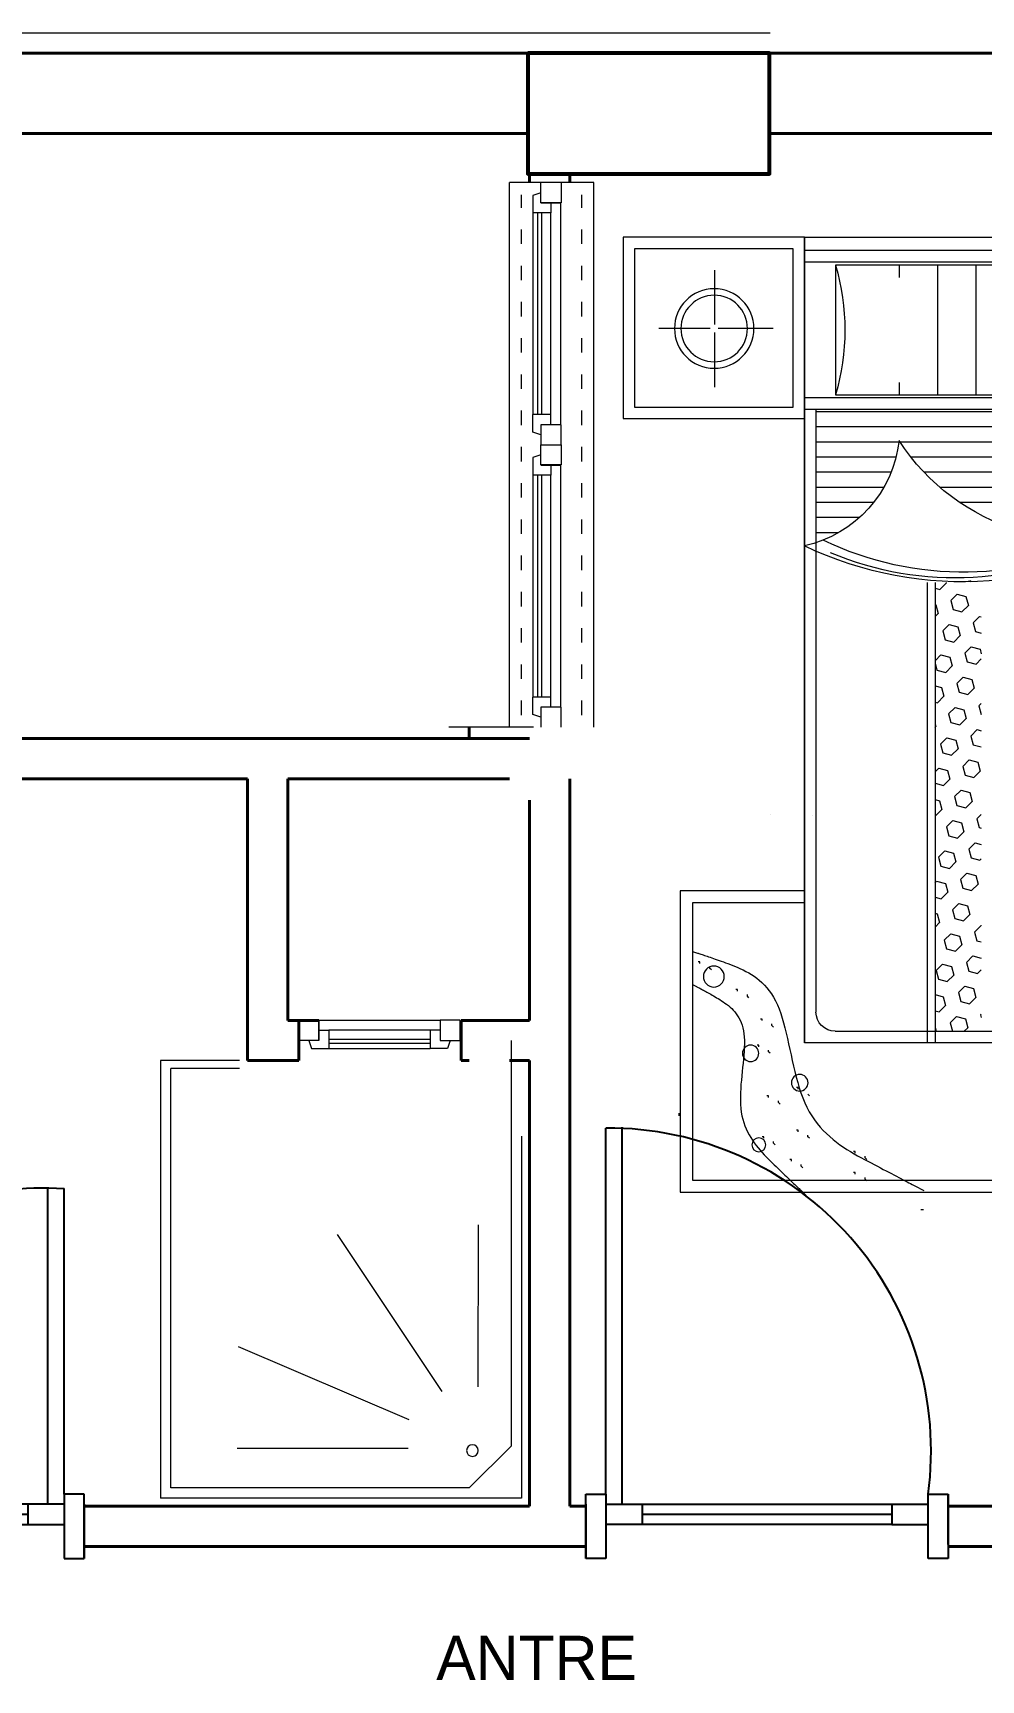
# Model space of a CAD drawing. Header units: millimetres. Extents: x 27 to 3754, y 31 to 1224.
# Drawn here: x 1065.9 to 1301.3, y 814.8 to 1223.8 of the extents above; entities that cross this region are included whole.
import ezdxf

# ---------------------------------------------------------------- set-up
doc = ezdxf.new("R2010")
doc.units = ezdxf.units.MM
doc.linetypes.add('ACAD_ISO03W100', pattern=[30, 12, -18])
for name, color, linetype, lineweight in [('cam', 130, 'Continuous', 5), ('duvar_40', 255, 'Continuous', 40), ('forniture', 253, 'Continuous', 9), ('KOLON50', 70, 'Continuous', 53), ('PARSEL', 51, 'Continuous', 0), ('S_KAPI_25', 144, 'Continuous', 25), ('TEF', 253, 'Continuous', 13), ('yazı', 255, 'Continuous', 20)]:
    doc.layers.add(name, color=color, linetype=linetype, lineweight=lineweight)
doc.layers.add('PENCERE', color=1, linetype='Continuous')
doc.styles.get("Standard").update_dxf_attribs({"font": 'EtrFont'})

# ---------------------------------------------------------------- blocks, each defined once
blk = doc.blocks.new('b19')
at = {"layer": 'cam'}
for p, q in [((1191.262224, 1129.034447), (1191.262224, 1179.141887)), ((1192.262224, 1129.034447), (1192.262224, 1179.141887)), ((1191.262224, 1058.926318), (1191.262224, 1114.034791)), ((1192.262224, 1058.926318), (1192.262224, 1114.034791))]:
    blk.add_line(p, q, dxfattribs=at)
at = {"layer": 'duvar_40'}
for p, q in [((1189.182936, 1188.809702), (1189.182936, 1186.641887)), ((1199.182936, 1188.809702), (1199.182936, 1186.641887)), ((1174.182936, 1051.426318), (1174.182936, 1048.649696)), ((1174.182936, 1051.426318), (1174.182936, 1048.649696))]:
    blk.add_line(p, q, dxfattribs=at)
at = {"layer": 'PENCERE', "color": 134, "linetype": 'Continuous', "lineweight": 18}
for p, q in [((1184.179948, 1051.426318), (1184.179948, 1186.641887)), ((1205.179948, 1186.641887), (1184.179948, 1186.641887)), ((1189.179948, 1186.644596), (1188.179948, 1186.644596)), ((1205.179948, 1051.426318), (1205.179948, 1186.641887)), ((1190.012224, 1179.141887), (1190.012224, 1129.034447)), ((1194.512224, 1129.034447), (1194.512224, 1179.141887)), ((1196.980748, 1126.534447), (1196.980748, 1181.641887)), ((1192.012224, 1121.534447), (1197.012224, 1121.534447)), ((1196.980748, 1056.426318), (1196.980748, 1116.534791)), ((1190.012224, 1114.034791), (1190.012224, 1058.926318)), ((1194.512224, 1058.926318), (1194.512224, 1114.034791)), ((1190.179948, 1051.426318), (1169.179948, 1051.426318)), ((1190.179948, 1051.426318), (1169.179948, 1051.426318))]:
    blk.add_line(p, q, dxfattribs=at)
at = {"layer": 'PENCERE', "color": 134, "linetype": 'ACAD_ISO03W100', "lineweight": 18, "ltscale": 0.3}
for p, q in [((1187.179948, 1054.426318), (1187.179948, 1183.644596)), ((1202.179948, 1054.426318), (1202.179948, 1183.644596))]:
    blk.add_line(p, q, dxfattribs=at)
at = {"layer": 'PENCERE', "color": 134, "linetype": 'Continuous', "lineweight": 18, "flags": 128}
for points in [[(1197.012224, 1186.641887), (1197.012224, 1181.641887), (1192.012224, 1181.641887), (1192.012224, 1186.641887)], [(1192.012224, 1181.641887), (1192.012224, 1186.641887)], [(1192.012224, 1184.141887), (1190.012224, 1183.471482)], [(1190.012224, 1183.471482), (1190.012224, 1179.141887)], [(1194.512224, 1179.141887), (1190.012224, 1179.141887)], [(1192.012224, 1181.641887), (1197.012224, 1181.641887)], [(1194.512224, 1181.641887), (1194.512224, 1179.141887)], [(1194.512224, 1129.034447), (1190.012224, 1129.034447)], [(1190.012224, 1124.704851), (1190.012224, 1129.034447)], [(1194.512224, 1126.534447), (1194.512224, 1129.034447)], [(1192.012224, 1124.034447), (1190.012224, 1124.704851)], [(1192.012224, 1126.534447), (1192.012224, 1121.534447)], [(1197.012224, 1121.534447), (1197.012224, 1126.534447), (1192.012224, 1126.534447), (1192.012224, 1121.534447)], [(1197.012224, 1121.534791), (1197.012224, 1116.534791), (1192.012224, 1116.534791), (1192.012224, 1121.534791)], [(1192.012224, 1116.534791), (1192.012224, 1121.534791)], [(1194.512224, 1058.926318), (1190.012224, 1058.926318)], [(1190.012224, 1054.596722), (1190.012224, 1058.926318)], [(1192.012224, 1056.426318), (1192.012224, 1051.426318)], [(1197.012224, 1051.426318), (1197.012224, 1056.426318), (1192.012224, 1056.426318), (1192.012224, 1051.426318)], [(1192.012224, 1056.426318), (1192.012224, 1051.426318)], [(1197.012224, 1051.426318), (1197.012224, 1056.426318), (1192.012224, 1056.426318), (1192.012224, 1051.426318)], [(1194.512224, 1056.426318), (1194.512224, 1058.926318)], [(1192.012224, 1053.926318), (1190.012224, 1054.596722)], [(1192.012224, 1053.926318), (1190.012224, 1054.596722)]]:
    blk.add_lwpolyline(points, dxfattribs=at)
blk = doc.blocks.new('b20')
at = {"layer": 'TEF'}
for p, q in [((1184.590936, 973.681172), (1184.590936, 872.955389)), ((1097.549392, 968.649696), (1097.549392, 859.995389)), ((1117.182936, 968.649696), (1097.549392, 968.649696)), ((1100.141392, 862.587389), (1100.141392, 966.649696)), ((1117.182936, 966.649696), (1100.141392, 966.649696)), ((1187.182936, 949.849349), (1187.182936, 859.995389)), ((1187.182936, 949.815092), (1187.182936, 859.995389)), ((1167.481293, 886.478911), (1141.500337, 925.51574)), ((1176.466291, 887.691781), (1176.504439, 927.915759)), ((1159.337328, 879.428682), (1116.939004, 897.602032)), ((1159.026182, 872.339952), (1116.601627, 872.339952)), ((1184.590936, 872.955389), (1174.222936, 862.587389)), ((1187.182936, 859.995389), (1097.549392, 859.995389)), ((1174.222936, 862.587389), (1100.141392, 862.587389))]:
    blk.add_line(p, q, dxfattribs=at)
blk.add_arc((1175.017079, 871.829496), 1.458, 90, 270, dxfattribs=at)
blk = doc.blocks.new('yujguk')
at = {"layer": 'cam'}
for p, q in [((63695.117094, -8046.291285), (63720.224534, -8046.291285)), ((63695.117094, -8047.291285), (63720.224534, -8047.291285))]:
    blk.add_line(p, q, dxfattribs=at)
at = {"layer": 'PENCERE', "color": 134, "linetype": 'Continuous', "lineweight": 18}
for p, q in [((63720.224534, -8045.041285), (63695.117094, -8045.041285)), ((63727.724534, -8052.041285), (63727.724534, -8047.041285)), ((63692.617094, -8052.009809), (63722.724534, -8052.009809)), ((63695.117094, -8049.541285), (63720.224534, -8049.541285))]:
    blk.add_line(p, q, dxfattribs=at)
at = {"layer": 'PENCERE', "color": 134, "linetype": 'Continuous', "lineweight": 18, "flags": 128}
for points in [[(63687.617094, -8047.041285), (63687.617438, -8047.041285)], [(63692.617094, -8047.041285), (63687.617094, -8047.041285)], [(63687.617094, -8047.041285), (63687.617438, -8047.041285)], [(63690.117094, -8047.041285), (63690.787498, -8045.041285)], [(63690.787498, -8045.041285), (63695.117094, -8045.041285)], [(63695.117094, -8049.541285), (63695.117094, -8045.041285)], [(63720.224534, -8049.541285), (63720.224534, -8045.041285)], [(63724.554129, -8045.041285), (63720.224534, -8045.041285)], [(63727.724534, -8052.041285), (63722.724534, -8052.041285), (63722.724534, -8047.041285), (63727.724534, -8047.041285)], [(63722.724534, -8047.041285), (63722.724534, -8052.041285)], [(63722.724534, -8047.041285), (63727.724534, -8047.041285)], [(63725.224534, -8047.041285), (63724.554129, -8045.041285)], [(63687.617438, -8052.041285), (63687.617094, -8052.041285)], [(63692.617094, -8049.541285), (63695.117094, -8049.541285)], [(63722.724534, -8049.541285), (63720.224534, -8049.541285)]]:
    blk.add_lwpolyline(points, dxfattribs=at)
blk.add_lwpolyline([(63687.617094, -8052.041285), (63692.617094, -8052.041285), (63692.617094, -8047.041285), (63687.617094, -8047.041285)], close=True, dxfattribs=at)
blk = doc.blocks.new('ıu')
at = {"layer": 'forniture'}
for p, q in [((17547.017559, 12661.070401), (17547.712835, 12661.070401)), ((17487.322519, 12581.902031), (17487.322519, 12656.733964)), ((17487.322519, 12656.733964), (17735.268017, 12656.733964)), ((17490.322519, 12584.902031), (17490.322519, 12653.733964)), ((17490.322519, 12653.733964), (17732.268017, 12653.733964)), ((17533.605019, 12653.937357), (17533.198904, 12653.53154)), ((17533.198904, 12653.53154), (17533.198904, 12653.125722)), ((17517.767044, 12650.690797), (17517.360928, 12650.284979)), ((17517.360928, 12650.284979), (17517.360928, 12649.879162)), ((17530.76231, 12651.90827), (17530.356194, 12651.90827)), ((17530.76231, 12652.314087), (17530.76231, 12651.90827)), ((17514.924335, 12648.661709), (17514.518219, 12648.661709)), ((17514.924335, 12649.067527), (17514.924335, 12648.661709)), ((17530.76231, 12646.632601), (17530.356194, 12646.632601)), ((17530.76231, 12647.038419), (17530.76231, 12646.632601)), ((17533.605019, 12648.661689), (17533.198904, 12648.255871)), ((17533.198904, 12648.255871), (17533.198904, 12647.850054)), ((17508.020603, 12642.980223), (17507.614487, 12642.980223)), ((17508.020603, 12643.38604), (17508.020603, 12642.980223)), ((17510.863312, 12645.00931), (17510.457197, 12644.603493)), ((17510.457197, 12644.603493), (17510.457197, 12644.197675)), ((17516.548731, 12641.356932), (17516.142615, 12641.356932)), ((17516.548731, 12641.76275), (17516.548731, 12641.356932)), ((17519.39144, 12643.38602), (17518.985324, 12642.980202)), ((17518.985324, 12642.980202), (17518.985324, 12642.574385)), ((17486.994078, 12637.812777), (17486.994078, 12637.117986)), ((17509.238883, 12633.24052), (17509.238883, 12632.834703)), ((17512.081592, 12634.86379), (17511.675477, 12634.457973)), ((17511.675477, 12634.457973), (17511.675477, 12634.052155)), ((17509.238883, 12632.834703), (17508.832767, 12632.834703)), ((17516.548731, 12630.805595), (17516.142615, 12630.805595)), ((17516.548731, 12631.211412), (17516.548731, 12630.805595)), ((17519.39144, 12632.834682), (17518.985324, 12632.428865)), ((17506.802289, 12620.660075), (17506.802289, 12620.254257)), ((17509.644999, 12622.283345), (17509.238883, 12621.877527)), ((17509.238883, 12621.877527), (17509.238883, 12621.47171)), ((17506.802289, 12620.254257), (17506.396174, 12620.254257)), ((17518.1489, 12419.658247), (17518.1489, 12619.658247)), ((17518.1489, 12619.658247), (17518.1489, 12419.658247)), ((17698.1489, 12619.658247), (17518.1489, 12619.658247)), ((17698.1489, 12619.658247), (17519.8489, 12619.658247)), ((17525.7489, 12616.808247), (17690.5489, 12616.808247)), ((17527.4489, 12616.808247), (17690.5489, 12616.808247)), ((17548.572049, 12505.391992), (17548.572049, 12619.658247)), ((17550.572049, 12505.391992), (17550.572049, 12619.658247)), ((17550.572273, 12615.756483), (17550.854092, 12616.808247)), ((17554.336596, 12614.747835), (17554.888682, 12616.808247)), ((17557.787531, 12616.808247), (17558.683261, 12615.912517)), ((17507.614487, 12613.761136), (17507.208372, 12613.761136)), ((17507.614487, 12614.166953), (17507.614487, 12613.761136)), ((17510.457197, 12615.790223), (17510.051081, 12615.384406)), ((17510.051081, 12615.384406), (17510.051081, 12614.978588)), ((17550.572049, 12615.756418), (17550.572275, 12615.756479)), ((17554.336594, 12614.747831), (17555.927585, 12613.156841)), ((17555.927589, 12613.156841), (17558.100922, 12613.739184)), ((17558.10092, 12613.739188), (17558.683262, 12615.912521)), ((17561.865241, 12612.730536), (17562.050061, 12612.545716)), ((17561.865243, 12612.73054), (17562.050061, 12613.420292)), ((17504.365662, 12608.485447), (17503.959547, 12608.079629)), ((17520.9989, 12462.305016), (17520.9989, 12612.058247)), ((17550.572049, 12611.721829), (17551.580923, 12611.992156)), ((17551.580918, 12611.992155), (17553.171909, 12610.401165)), ((17552.589568, 12608.227836), (17553.17191, 12610.401169)), ((17556.353891, 12607.219189), (17556.936234, 12609.392522)), ((17556.936236, 12609.392518), (17559.10957, 12609.974861)), ((17559.109565, 12609.97486), (17560.700555, 12608.38387)), ((17560.118214, 12606.210541), (17560.700557, 12608.383874)), ((17501.522953, 12606.456359), (17501.116838, 12606.456359)), ((17501.522953, 12606.862177), (17501.522953, 12606.456359)), ((17503.959547, 12608.079629), (17503.959547, 12607.673812)), ((17550.572049, 12607.687239), (17552.58957, 12608.227832)), ((17551.424884, 12603.881166), (17553.598218, 12604.463509)), ((17553.598213, 12604.463509), (17555.189203, 12602.872518)), ((17556.353889, 12607.219185), (17557.944879, 12605.628194)), ((17557.944884, 12605.628195), (17560.118217, 12606.210537)), ((17495.025304, 12601.586487), (17494.619188, 12601.18067)), ((17494.619188, 12601.18067), (17494.619188, 12600.774852)), ((17550.842537, 12601.707833), (17552.433527, 12600.116842)), ((17550.842539, 12601.707837), (17551.424882, 12603.88117)), ((17552.433532, 12600.116843), (17554.606865, 12600.699186)), ((17554.606862, 12600.699189), (17555.189205, 12602.872522)), ((17558.371186, 12599.690542), (17558.953529, 12601.863875)), ((17558.953531, 12601.863871), (17561.126864, 12602.446214)), ((17561.12686, 12602.446214), (17562.050061, 12601.523012)), ((17492.182594, 12599.5574), (17491.776479, 12599.5574)), ((17492.182594, 12599.963217), (17492.182594, 12599.5574)), ((17552.859834, 12594.17919), (17553.442177, 12596.352523)), ((17553.442179, 12596.352519), (17555.615512, 12596.934862)), ((17555.615508, 12596.934862), (17557.206498, 12595.343872)), ((17558.371184, 12599.690538), (17559.962174, 12598.099548)), ((17559.962179, 12598.099548), (17562.050061, 12598.658994)), ((17552.859832, 12594.179186), (17554.450822, 12592.588196)), ((17554.450827, 12592.588196), (17556.62416, 12593.170539)), ((17556.624157, 12593.170542), (17557.2065, 12595.343876)), ((17560.388479, 12592.161891), (17561.979469, 12590.570901)), ((17560.388481, 12592.161895), (17560.970823, 12594.335228)), ((17560.970826, 12594.335225), (17562.050061, 12594.624405)), ((17550.572049, 12590.955617), (17551.695146, 12589.83252)), ((17551.112805, 12587.659191), (17551.695148, 12589.832524)), ((17554.877129, 12586.650543), (17555.459472, 12588.823876)), ((17555.459474, 12588.823873), (17557.632807, 12589.406215)), ((17557.632803, 12589.406215), (17559.223793, 12587.815225)), ((17561.979473, 12590.570901), (17562.050061, 12590.589815)), ((17518.1489, 12584.902031), (17490.322519, 12584.902031)), ((17550.572049, 12587.514291), (17551.112808, 12587.659187)), ((17550.572049, 12583.479701), (17552.121455, 12583.894864)), ((17552.121451, 12583.894863), (17553.712441, 12582.303873)), ((17554.877127, 12586.650539), (17556.468117, 12585.059549)), ((17556.468122, 12585.059549), (17558.641455, 12585.641892)), ((17558.641452, 12585.641896), (17559.223795, 12587.815229)), ((17518.1489, 12581.902031), (17487.322519, 12581.902031)), ((17550.572049, 12579.932913), (17550.956765, 12579.548197)), ((17550.95677, 12579.548197), (17553.130103, 12580.13054)), ((17553.1301, 12580.130544), (17553.712443, 12582.303877)), ((17556.894424, 12579.121896), (17557.476766, 12581.29523)), ((17557.476769, 12581.295226), (17559.650102, 12581.877569)), ((17559.650098, 12581.877568), (17561.241088, 12580.286578)), ((17560.658747, 12578.113249), (17561.24109, 12580.286582)), ((17551.383072, 12573.610544), (17551.965414, 12575.783878)), ((17551.965417, 12575.783874), (17554.13875, 12576.366217)), ((17554.138746, 12576.366216), (17555.729736, 12574.775226)), ((17556.894422, 12579.121892), (17558.485412, 12577.530902)), ((17558.485416, 12577.530903), (17560.658749, 12578.113245)), ((17551.38307, 12573.61054), (17552.97406, 12572.01955)), ((17552.974064, 12572.019551), (17555.147398, 12572.601893)), ((17555.147395, 12572.601897), (17555.729738, 12574.77523)), ((17558.911716, 12571.593246), (17560.502707, 12570.002255)), ((17558.911718, 12571.59325), (17559.494061, 12573.766583)), ((17559.494064, 12573.766579), (17561.667397, 12574.348922)), ((17561.667392, 12574.348922), (17562.050061, 12573.966253)), ((17553.400366, 12566.081898), (17553.982709, 12568.255231)), ((17553.982712, 12568.255227), (17556.156045, 12568.83757)), ((17556.156041, 12568.83757), (17557.747031, 12567.246579)), ((17560.502711, 12570.002256), (17562.050061, 12570.416867)), ((17520.126879, 12563.349952), (17520.126879, 12563.349952)), ((17553.400365, 12566.081894), (17554.991355, 12564.490903)), ((17554.991359, 12564.490904), (17557.164692, 12565.073247)), ((17557.16469, 12565.07325), (17557.747033, 12567.246583)), ((17560.929011, 12564.064599), (17562.050061, 12562.943549)), ((17560.929013, 12564.064603), (17561.511356, 12566.237936)), ((17561.511359, 12566.237932), (17562.050061, 12566.382277)), ((17509.684834, 12562.886365), (17509.684834, 12562.886365)), ((17550.572049, 12563.306753), (17550.644693, 12563.326218)), ((17550.572049, 12559.272164), (17551.65334, 12559.561895)), ((17550.644689, 12563.326218), (17552.235679, 12561.735228)), ((17551.653338, 12559.561898), (17552.235681, 12561.735232)), ((17555.417661, 12558.553251), (17556.000004, 12560.726584)), ((17556.000007, 12560.72658), (17558.17334, 12561.308923)), ((17558.173335, 12561.308923), (17559.764326, 12559.717933)), ((17559.181985, 12557.544604), (17559.764327, 12559.717937)), ((17550.572049, 12555.237574), (17552.661988, 12555.797571)), ((17552.661983, 12555.797571), (17554.252974, 12554.206581)), ((17555.417659, 12558.553247), (17557.00865, 12556.962257)), ((17557.008654, 12556.962257), (17559.181987, 12557.5446)), ((17550.572049, 12552.376154), (17551.497298, 12551.450905)), ((17551.497302, 12551.450905), (17553.670635, 12552.033248)), ((17553.670633, 12552.033252), (17554.252976, 12554.206585)), ((17557.434956, 12551.024604), (17558.017299, 12553.197937)), ((17558.017301, 12553.197934), (17560.190635, 12553.780277)), ((17560.19063, 12553.780276), (17561.78162, 12552.189286)), ((17561.199279, 12550.015957), (17561.781622, 12552.18929)), ((17551.923604, 12545.513252), (17552.505947, 12547.686585)), ((17552.50595, 12547.686582), (17554.679283, 12548.268925)), ((17554.679278, 12548.268924), (17556.270268, 12546.677934)), ((17557.434954, 12551.0246), (17559.025944, 12549.43361)), ((17559.025949, 12549.43361), (17561.199282, 12550.015953)), ((17551.923602, 12545.513248), (17553.514593, 12543.922258)), ((17553.514597, 12543.922258), (17555.68793, 12544.504601)), ((17555.687927, 12544.504605), (17556.27027, 12546.677938)), ((17559.452249, 12543.495954), (17561.043239, 12541.904963)), ((17559.452251, 12543.495958), (17560.034594, 12545.669291)), ((17560.034596, 12545.669287), (17562.050061, 12546.209329)), ((17550.572049, 12541.35345), (17550.758917, 12541.166582)), ((17550.572049, 12540.469179), (17550.758918, 12541.166586)), ((17553.940899, 12537.984606), (17554.523242, 12540.157939)), ((17554.523244, 12540.157935), (17556.696577, 12540.740278)), ((17556.696573, 12540.740278), (17558.287563, 12539.149287)), ((17557.705222, 12536.975958), (17558.287565, 12539.149291)), ((17561.043244, 12541.904964), (17562.050061, 12542.17474)), ((17550.572049, 12535.064626), (17551.185226, 12535.228926)), ((17551.185221, 12535.228926), (17552.776211, 12533.637935)), ((17553.940897, 12537.984602), (17555.531887, 12536.393611)), ((17555.531892, 12536.393612), (17557.705225, 12536.975955)), ((17561.469544, 12535.967307), (17562.050061, 12535.386789)), ((17561.469546, 12535.967311), (17562.050061, 12538.133824)), ((17550.572049, 12531.030036), (17552.193873, 12531.464603)), ((17552.19387, 12531.464606), (17552.776213, 12533.637939)), ((17555.958194, 12530.455959), (17556.540537, 12532.629292)), ((17556.540539, 12532.629288), (17558.713872, 12533.211631)), ((17558.713868, 12533.211631), (17560.304858, 12531.620641)), ((17559.722517, 12529.447311), (17560.30486, 12531.620645)), ((17550.572049, 12525.411885), (17551.029185, 12527.11794)), ((17551.029187, 12527.117936), (17553.20252, 12527.700279)), ((17553.202516, 12527.700279), (17554.793506, 12526.109289)), ((17555.958192, 12530.455955), (17557.549182, 12528.864965)), ((17557.549187, 12528.864965), (17559.72252, 12529.447308)), ((17550.572049, 12524.819394), (17552.03783, 12523.353613)), ((17552.037835, 12523.353613), (17554.211168, 12523.935956)), ((17554.211165, 12523.93596), (17554.793508, 12526.109293)), ((17557.975487, 12522.927308), (17559.566477, 12521.336318)), ((17557.975489, 12522.927312), (17558.557831, 12525.100645)), ((17558.557834, 12525.100642), (17560.731167, 12525.682984)), ((17560.731163, 12525.682984), (17562.050061, 12524.364086)), ((17561.739812, 12521.918665), (17562.050061, 12523.076531)), ((17552.464137, 12517.41596), (17553.046479, 12519.589293)), ((17553.046482, 12519.58929), (17555.219815, 12520.171633)), ((17555.219811, 12520.171632), (17556.810801, 12518.580642)), ((17556.22846, 12516.407313), (17556.810803, 12518.580646)), ((17559.566481, 12521.336318), (17561.739814, 12521.918661)), ((17552.464135, 12517.415956), (17554.055125, 12515.824966)), ((17554.055129, 12515.824966), (17556.228463, 12516.407309)), ((17559.992781, 12515.398661), (17561.583772, 12513.807671)), ((17559.992783, 12515.398665), (17560.575126, 12517.571999)), ((17560.575129, 12517.571995), (17562.050061, 12517.967202)), ((17550.572049, 12513.79669), (17551.299449, 12513.06929)), ((17550.572049, 12510.857088), (17550.717111, 12510.895957)), ((17550.717108, 12510.895961), (17551.299451, 12513.069294)), ((17554.481431, 12509.887313), (17555.063774, 12512.060647)), ((17555.063777, 12512.060643), (17557.23711, 12512.642986)), ((17557.237106, 12512.642985), (17558.828096, 12511.051995)), ((17558.245755, 12508.878666), (17558.828098, 12511.051999)), ((17561.583776, 12513.807672), (17562.050061, 12513.932612)), ((17550.572049, 12506.822498), (17551.725758, 12507.131634)), ((17551.725754, 12507.131634), (17553.316744, 12505.540643)), ((17554.48143, 12509.887309), (17556.07242, 12508.296319)), ((17556.072424, 12508.29632), (17558.245757, 12508.878662)), ((17553.28226, 12505.411944), (17553.316746, 12505.540647)), ((17558.806967, 12504.994449), (17559.254405, 12505.114339)), ((17559.2544, 12505.114339), (17559.454735, 12504.914004)), ((17526.622189, 12493.01594), (17520.9989, 12493.01594)), ((17531.795651, 12489.26594), (17520.9989, 12489.26594)), ((17535.309776, 12485.51594), (17520.9989, 12485.51594)), ((17537.838253, 12481.76594), (17520.9989, 12481.76594)), ((17664.519551, 12481.76594), (17551.778249, 12481.76594)), ((17659.59765, 12485.51594), (17556.70015, 12485.51594)), ((17539.648296, 12478.01594), (17520.9989, 12478.01594)), ((17668.460013, 12478.01594), (17547.837787, 12478.01594)), ((17540.873181, 12474.26594), (17520.9989, 12474.26594)), ((17671.6978, 12474.26594), (17544.6, 12474.26594)), ((17541.584548, 12470.51594), (17520.9989, 12470.51594)), ((17674.386736, 12470.51594), (17541.911064, 12470.51594)), ((17695.2989, 12466.76594), (17520.9989, 12466.76594)), ((17473.112247, 12419.658247), (17473.112247, 12464.658247)), ((17473.112247, 12464.658247), (17518.1489, 12464.658247)), ((17475.962247, 12422.508247), (17475.962247, 12461.808247)), ((17475.962247, 12461.808247), (17515.2989, 12461.808247)), ((17515.2989, 12461.808247), (17515.2989, 12422.508247)), ((17518.1489, 12464.658247), (17518.1489, 12419.658247)), ((17518.1489, 12462.305016), (17698.1489, 12462.305016)), ((17695.2989, 12463.01594), (17520.9989, 12463.01594)), ((17518.1489, 12459.455016), (17698.1489, 12459.455016)), ((17525.874715, 12426.60969), (17525.874715, 12458.80969)), ((17525.874715, 12458.80969), (17604.144529, 12458.80969)), ((17541.679666, 12455.736412), (17541.679666, 12458.80969)), ((17551.204691, 12426.60969), (17551.204691, 12458.80969)), ((17560.729695, 12426.60969), (17560.729695, 12458.80969)), ((17495.800251, 12443.285825), (17495.800251, 12456.865038)), ((17494.759737, 12442.331813), (17481.952595, 12442.331813)), ((17495.800251, 12427.798587), (17495.800251, 12441.349698)), ((17510.333477, 12442.331813), (17496.700719, 12442.331813)), ((17541.679666, 12426.60969), (17541.679666, 12429.682968)), ((17518.1489, 12425.742197), (17698.1489, 12425.742197)), ((17604.144529, 12426.60969), (17525.874715, 12426.60969)), ((17515.2989, 12422.508247), (17475.962247, 12422.508247)), ((17518.1489, 12422.892197), (17698.1489, 12422.892197)), ((17518.1489, 12419.658247), (17473.112247, 12419.658247)), ((17518.1489, 12419.658247), (17698.1489, 12419.658247))]:
    blk.add_line(p, q, dxfattribs=at)
for points in [[(17490.322519, 12605.156434, 0), (17490.322519, 12605.156434, 0), (17491.170186, 12605.599817, 0), (17491.303702, 12605.669676, 0), (17491.449987, 12605.746346, 0), (17491.609094, 12605.829987, 0), (17491.781076, 12605.920758, 0), (17491.965986, 12606.018819, 0), (17492.163878, 12606.124331, 0), (17492.374805, 12606.237452, 0), (17492.598821, 12606.358344, 0), (17492.835978, 12606.487165, 0), (17493.086331, 12606.624076, 0), (17493.349933, 12606.769237, 0), (17493.626836, 12606.922807, 0), (17493.917095, 12607.084946, 0), (17494.220763, 12607.255815, 0), (17494.537892, 12607.435573, 0), (17494.868538, 12607.62438, 0), (17495.212751, 12607.822396, 0), (17495.570588, 12608.02978, 0), (17495.942099, 12608.246694, 0), (17496.32734, 12608.473295, 0), (17496.725878, 12608.710012, 0), (17497.135344, 12608.958334, 0), (17497.552885, 12609.22002, 0), (17497.975647, 12609.496825, 0), (17498.400775, 12609.790509, 0), (17498.825415, 12610.102827, 0), (17499.246715, 12610.435538, 0), (17499.661819, 12610.790398, 0), (17500.067874, 12611.169165, 0), (17500.462026, 12611.573596, 0), (17500.841421, 12612.005449, 0), (17501.203205, 12612.46648, 0), (17501.544525, 12612.958448, 0), (17501.862525, 12613.483109, 0), (17502.154353, 12614.04222, 0), (17502.417155, 12614.63754, 0), (17502.648076, 12615.270824, 0), (17502.844262, 12615.943832, 0), (17503.002861, 12616.658319, 0), (17503.121016, 12617.416043, 0), (17503.197107, 12618.217827, 0), (17503.234433, 12619.06075, 0), (17503.237525, 12619.940959, 0), (17503.210915, 12620.8546, 0), (17503.159135, 12621.797817, 0), (17503.086714, 12622.766756, 0), (17502.998186, 12623.757563, 0), (17502.898081, 12624.766383, 0), (17502.79093, 12625.789362, 0), (17502.681265, 12626.822646, 0), (17502.573617, 12627.862379, 0), (17502.472517, 12628.904708, 0), (17502.382497, 12629.945778, 0), (17502.308089, 12630.981734, 0), (17502.253822, 12632.008723, 0), (17502.22423, 12633.02289, 0), (17502.223842, 12634.020379, 0), (17502.257191, 12634.997338, 0), (17502.328808, 12635.94991, 0), (17502.443224, 12636.874243, 0), (17502.603714, 12637.767288, 0), (17502.808526, 12638.629225, 0), (17503.054651, 12639.461041, 0), (17503.339083, 12640.263723, 0), (17503.658811, 12641.038258, 0), (17504.010829, 12641.785632, 0), (17504.392128, 12642.506832, 0), (17504.7997, 12643.202846, 0), (17505.230536, 12643.874659, 0), (17505.681628, 12644.523259, 0), (17506.149968, 12645.149632, 0), (17506.632548, 12645.754766, 0), (17507.126359, 12646.339647, 0), (17507.628393, 12646.905261, 0), (17508.135643, 12647.452596, 0), (17508.645099, 12647.982639, 0), (17509.153753, 12648.496376, 0), (17509.658598, 12648.994794, 0), (17510.156624, 12649.47888, 0), (17510.644825, 12649.949621, 0), (17511.120651, 12650.407799, 0), (17511.5834, 12650.853385, 0), (17512.032829, 12651.286145, 0), (17512.468693, 12651.705843, 0), (17512.89075, 12652.112246, 0), (17513.298757, 12652.505121, 0), (17513.692471, 12652.884232, 0), (17514.071649, 12653.249346, 0), (17514.436047, 12653.600229, 0), (17514.785422, 12653.936646, 0), (17515.119532, 12654.258364, 0), (17515.438133, 12654.565148, 0), (17515.740981, 12654.856765, 0), (17516.027835, 12655.132979, 0), (17516.298451, 12655.393558, 0), (17516.552585, 12655.638266, 0), (17516.789994, 12655.86687, 0), (17517.010436, 12656.079136, 0), (17517.213668, 12656.27483, 0), (17518.579242, 12657.589756, 0), (17518.579242, 12657.589756, 0)], [(17490.322519, 12596.987894, 0), (17490.322519, 12596.987894, 0), (17491.550236, 12597.384426, 0), (17491.74363, 12597.44691, 0), (17491.955609, 12597.515528, 0), (17492.186345, 12597.590465, 0), (17492.436006, 12597.671905, 0), (17492.704764, 12597.760035, 0), (17492.992788, 12597.855039, 0), (17493.300248, 12597.957103, 0), (17493.627315, 12598.066413, 0), (17493.974157, 12598.183152, 0), (17494.340947, 12598.307508, 0), (17494.727853, 12598.439665, 0), (17495.135046, 12598.579808, 0), (17495.562695, 12598.728123, 0), (17496.010971, 12598.884795, 0), (17496.480045, 12599.050009, 0), (17496.970085, 12599.223951, 0), (17497.481262, 12599.406806, 0), (17498.013747, 12599.598759, 0), (17498.567709, 12599.799996, 0), (17499.143318, 12600.010702, 0), (17499.740238, 12600.231528, 0), (17500.356107, 12600.464988, 0), (17500.988057, 12600.714063, 0), (17501.633219, 12600.981732, 0), (17502.288724, 12601.270975, 0), (17502.951705, 12601.584773, 0), (17503.619293, 12601.926105, 0), (17504.288619, 12602.297952, 0), (17504.956814, 12602.703293, 0), (17505.621012, 12603.145109, 0), (17506.278342, 12603.626379, 0), (17506.925937, 12604.150084, 0), (17507.560928, 12604.719203, 0), (17508.180447, 12605.336717, 0), (17508.781625, 12606.005606, 0), (17509.361594, 12606.728849, 0), (17509.917486, 12607.509428, 0), (17510.446431, 12608.350321, 0), (17510.945562, 12609.254508, 0), (17511.41201, 12610.224971, 0), (17511.844069, 12611.263131, 0), (17512.24468, 12612.364179, 0), (17512.617949, 12613.52175, 0), (17512.967979, 12614.729476, 0), (17513.298876, 12615.980993, 0), (17513.614742, 12617.269932, 0), (17513.919683, 12618.589929, 0), (17514.217802, 12619.934616, 0), (17514.513204, 12621.297627, 0), (17514.809994, 12622.672597, 0), (17515.112275, 12624.053159, 0), (17515.424151, 12625.432946, 0), (17515.749728, 12626.805592, 0), (17516.093109, 12628.164731, 0), (17516.458399, 12629.503996, 0), (17516.849702, 12630.817022, 0), (17517.271123, 12632.097442, 0), (17517.726764, 12633.338889, 0), (17518.220732, 12634.534997, 0), (17518.757129, 12635.679401, 0), (17519.338806, 12636.767182, 0), (17519.963589, 12637.79922, 0), (17520.628051, 12638.777842, 0), (17521.328764, 12639.705375, 0), (17522.062299, 12640.584148, 0), (17522.82523, 12641.416488, 0), (17523.614128, 12642.204722, 0), (17524.425565, 12642.951179, 0), (17525.256113, 12643.658186, 0), (17526.102345, 12644.328071, 0), (17526.960833, 12644.963161, 0), (17527.828148, 12645.565784, 0), (17528.700864, 12646.138267, 0), (17529.575551, 12646.682939, 0), (17530.448783, 12647.202128, 0), (17531.31713, 12647.698159, 0), (17532.177167, 12648.173363, 0), (17533.025463, 12648.630065, 0), (17533.858593, 12649.070594, 0), (17534.673127, 12649.497278, 0), (17535.46615, 12649.912024, 0), (17536.236791, 12650.315065, 0), (17536.984692, 12650.706213, 0), (17537.709495, 12651.08528, 0), (17538.41084, 12651.45208, 0), (17539.08837, 12651.806424, 0), (17539.741726, 12652.148125, 0), (17540.370549, 12652.476996, 0), (17540.974481, 12652.792849, 0), (17541.553163, 12653.095497, 0), (17542.106238, 12653.384751, 0), (17542.633345, 12653.660426, 0), (17543.134128, 12653.922332, 0), (17543.608227, 12654.170283, 0), (17544.055284, 12654.404091, 0), (17544.47494, 12654.623569, 0), (17544.866837, 12654.828529, 0), (17545.230616, 12655.018783, 0), (17545.565919, 12655.194145, 0), (17547.818599, 12656.372283, 0), (17547.818599, 12656.372283, 0)]]:
    blk.add_polyline3d(points, dxfattribs=at)
for centre, radius in [((17506.802289, 12645.00931), 1.722347), ((17516.954846, 12629.588122), 2.06935), ((17504.771778, 12622.283345), 2.029087), ((17495.638303, 12603.216725), 2.599219), ((17495.730228, 12442.317761), 9.861729), ((17495.730228, 12442.317761), 8.253575)]:
    blk.add_circle(centre, radius, dxfattribs=at)
for centre, radius, start, end in [((17525.809276, 12611.99787), 4.810755, 90.719097, 179.280903), ((17557.497459, 12413.822336), 91.392758, 56.343183, 115.502058), ((17557.699758, 12422.193092), 80.638797, 62.847407, 115.662677), ((17555.43108, 12424.909419), 79.324109, 60.493287, 112.853014), ((17511.534906, 12466.758054), 30.283704, 6.314212, 77.384862), ((17586.358794, 12441.483755), 53.08925, 65.767339, 147.397452), ((17470.674715, 12442.70969), 57.5, 343.739795, 16.260205)]:
    blk.add_arc(centre, radius, start, end, dxfattribs=at)
blk = doc.blocks.new('ıo')
at = {"layer": 'S_KAPI_25'}
for p, q in [((-14691.31085, 177.022359), (-14675.31085, 177.022359)), ((-14687.81085, 177.022359), (-14691.31085, 177.022359)), ((-14691.31085, 172.022359), (-14691.31085, 177.022359)), ((-14677.81085, 177.022359), (-14687.81085, 177.022359)), ((-14677.81085, 177.022359), (-14675.31085, 177.022359)), ((-14675.31085, 177.022359), (-14675.31085, 172.022359)), ((-14675.31085, 172.022359), (-14691.31085, 172.022359)), ((-14682.81085, 163.022359), (-14682.81085, 172.022359)), ((-14677.81085, 172.022359), (-14677.81085, 163.022359)), ((-14675.31085, 172.022359), (-14584.410389, 172.022359)), ((-14677.81085, 168.022359), (-14584.212815, 168.022359)), ((-14682.81085, 101.022359), (-14682.81085, 163.022359)), ((-14677.81085, 163.022359), (-14682.81085, 163.022359)), ((-14680.31085, 163.022359), (-14680.31085, 101.022359)), ((-14677.81085, 163.022359), (-14677.81085, 101.022359)), ((-14682.81085, 101.022359), (-14682.81085, 92.022359)), ((-14677.81085, 101.022359), (-14682.81085, 101.022359)), ((-14677.81085, 101.022359), (-14677.81085, 92.022359)), ((-14691.31085, 92.022359), (-14675.31085, 92.022359)), ((-14691.31085, 87.022359), (-14691.31085, 92.022359)), ((-14675.31085, 92.022359), (-14675.31085, 87.022359)), ((-14675.31085, 87.022359), (-14691.31085, 87.022359)), ((-14687.81085, 87.022359), (-14691.31085, 87.022359)), ((-14687.81085, 87.022359), (-14677.81085, 87.022359)), ((-14677.81085, 87.022359), (-14675.31085, 87.022359))]:
    blk.add_line(p, q, dxfattribs=at)
blk.add_arc((-14664.59261, 171.486784), 80.18401, 262.318249, 0.3827, dxfattribs=at)
blk = doc.blocks.new('ty')
at = {"layer": 'S_KAPI_25'}
for p, q in [((-14960.10416, 17.716078), (-14960.10416, 33.716078)), ((-14960.10416, 30.216078), (-14960.10416, 33.716078)), ((-14960.10416, 33.716078), (-14955.10416, 33.716078)), ((-14955.10416, 33.716078), (-14955.10416, 17.716078)), ((-14885.10416, 17.716078), (-14885.10416, 33.716078)), ((-14885.10416, 33.716078), (-14880.10416, 33.716078)), ((-14880.10416, 33.716078), (-14880.10416, 17.716078)), ((-14880.10416, 30.216078), (-14880.10416, 33.716078)), ((-14960.10416, 30.216078), (-14960.10416, 20.216078)), ((-14880.10416, 20.216078), (-14880.10416, 30.216078)), ((-14946.10416, 25.216078), (-14955.10416, 25.216078)), ((-14946.10416, 25.216078), (-14894.10416, 25.216078)), ((-14946.10416, 20.216078), (-14946.10416, 25.216078)), ((-14894.10416, 25.216078), (-14885.10416, 25.216078)), ((-14894.10416, 20.216078), (-14894.10416, 25.216078)), ((-14894.10416, 22.716078), (-14946.10416, 22.716078)), ((-14960.10416, 20.216078), (-14960.10416, 17.716078)), ((-14955.10416, 17.716078), (-14960.10416, 17.716078)), ((-14946.10416, 20.216078), (-14955.10416, 20.216078)), ((-14894.10416, 20.216078), (-14946.10416, 20.216078)), ((-14885.10416, 20.216078), (-14894.10416, 20.216078)), ((-14889.10416, 20.216078), (-14889.10416, -58.381957)), ((-14885.10416, 17.716078), (-14885.10416, -58.184383)), ((-14880.10416, 17.716078), (-14885.10416, 17.716078)), ((-14880.10416, 20.216078), (-14880.10416, 17.716078))]:
    blk.add_line(p, q, dxfattribs=at)
blk.add_arc((-14890.125612, 7.41388), 65.790174, 170.990876, 274.377372, dxfattribs=at)

msp = doc.modelspace()

# ---------------------------------------------------------------- linework, layer by layer
at = {"layer": 'duvar_40'}
for p, q in [((1188.73, 1218.81), (955.2, 1218.81)), ((1569.18, 1218.81), (1248.73, 1218.81)), ((1188.73, 1198.81), (955.2, 1198.81)), ((1569.18, 1198.81), (1248.73, 1198.81)), ((889.18, 1048.65), (1189.18, 1048.65)), ((889.18, 1038.65), (1119.18, 1038.65)), ((1119.18, 1038.65), (1119.18, 978.65)), ((1119.18, 1038.65), (1119.18, 968.65)), ((1129.18, 1038.65), (1174.18, 1038.65)), ((1129.18, 1038.65), (1129.18, 978.65)), ((1129.18, 1038.65), (1184.18, 1038.65)), ((1129.18, 1038.65), (1129.18, 978.65)), ((1199.18, 1038.65), (1199.18, 968.65)), ((1189.18, 1033.35), (1189.18, 978.65)), ((1129.18, 978.65), (1136.88, 978.65)), ((1131.88, 978.68), (1131.88, 968.65)), ((1133.88, 978.68), (1133.88, 978.65)), ((1172.18, 978.65), (1189.18, 978.65)), ((1172.18, 968.65), (1172.18, 978.65)), ((1119.18, 968.65), (1131.88, 968.65)), ((1119.18, 968.65), (1119.18, 968.65)), ((1172.18, 968.65), (1174.18, 968.65)), ((1184.18, 968.65), (1189.18, 968.65)), ((1189.18, 968.65), (1189.18, 858)), ((1199.18, 968.65), (1199.18, 858)), ((1189.18, 858), (1078.64, 858)), ((1203.17, 858), (1199.18, 858)), ((1409.18, 858), (1293.17, 858)), ((1203.17, 848), (1078.64, 848)), ((1203.17, 848), (1189.18, 848)), ((1419.18, 848), (1293.17, 848))]:
    msp.add_line(p, q, dxfattribs=at)
at = {"layer": 'KOLON50', "flags": 128}
msp.add_lwpolyline([(1188.73, 1218.81), (1188.73, 1188.81), (1248.73, 1188.81), (1248.73, 1218.81), (1188.73, 1218.81)], dxfattribs=at)
at = {"layer": 'PARSEL', "lineweight": 0}
msp.add_line((955.1, 1223.81), (1248.97, 1223.81), dxfattribs=at)
msp.add_line((955.1, 1223.81), (1248.97, 1223.81), dxfattribs=at)
at = {"layer": 'PENCERE', "color": 134, "linetype": 'Continuous', "lineweight": 18, "flags": 128}
for points in [[(1192.01, 1119.03), (1190.01, 1118.36)], [(1190.01, 1118.36), (1190.01, 1114.03)], [(1192.01, 1116.53), (1197.01, 1116.53)], [(1194.51, 1116.53), (1194.51, 1114.03)], [(1194.51, 1114.03), (1190.01, 1114.03)]]:
    msp.add_lwpolyline(points, dxfattribs=at)
at = {"layer": 'TEF'}
msp.add_arc((1175.02, 871.83), 1.46, 270, 90, dxfattribs=at)

# ---------------------------------------------------------------- block references
for name in ['b19', 'b20']:
    msp.add_blockref(name, (0, 0))
at = {"layer": 'forniture', "xscale": -1, "rotation": 180}
msp.add_blockref('ıu', (-16260.69, 13592.74), dxfattribs=at)
at = {"layer": 'PENCERE', "rotation": 180}
msp.add_blockref('yujguk', (64859.6, -7073.36), dxfattribs=at)
at = {"layer": 'S_KAPI_25', "rotation": 90}
msp.add_blockref('ıo', (1380.19, 15536.31), dxfattribs=at)
at = {"layer": 'S_KAPI_25', "xscale": -1, "rotation": 180}
msp.add_blockref('ty', (15958.74, 878.71), dxfattribs=at)

# ---------------------------------------------------------------- texts
at = {"layer": 'yazı', "color": 40}
msp.add_text('ANTRE', height=11, rotation=360, dxfattribs=at).set_placement((1166.03, 814.85, 0.01))

doc.saveas('drawing.dxf')
